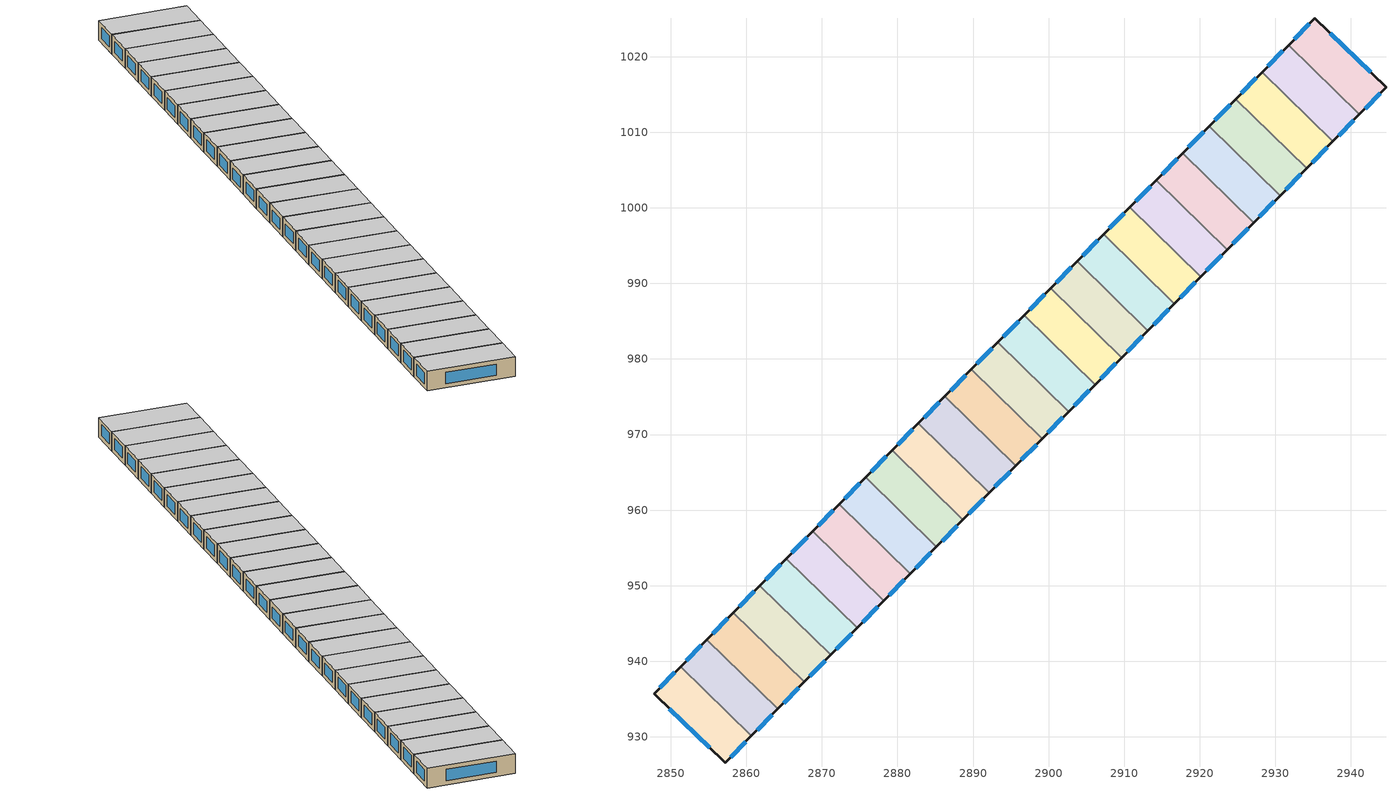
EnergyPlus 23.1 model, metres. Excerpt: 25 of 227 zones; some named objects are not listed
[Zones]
149cfdc3fe25d560_F4_dwelling_0
 floor to 149cfdc3fe25d560_F3_dwelling_0 (EU_floor_Construction): 2944.63,1015.95 2941.12,1012.36 2931.74,1021.53 2935.23,1025.08 z12
 wall outside (EU_wall_Construction): 2941.12,1012.36 2944.63,1015.95 2935.23,1025.08 2931.74,1021.53 z12:15
 wall to 149cfdc3fe25d560_F4_dwelling_1 (EU_wall_Construction): 2931.74,1021.53 2941.12,1012.36 z12:15
 window (EU_Window_Construction): 2934.48,1024.32 2932.49,1022.29 / 2942.62,1017.9 2937.24,1023.13 / 2941.87,1013.12 2943.88,1015.18 z12.64:14.36
 ceiling to 149cfdc3fe25d560_F5_dwelling_0 (EU_floor_Construction): 2941.12,1012.36 2944.63,1015.95 2935.23,1025.08 2931.74,1021.53 z15
149cfdc3fe25d560_F4_dwelling_1
 floor to 149cfdc3fe25d560_F3_dwelling_1 (EU_floor_Construction): 2941.12,1012.36 2937.62,1008.78 2928.25,1017.95 2931.74,1021.53 z12
 wall outside (EU_wall_Construction): 2931.74,1021.53 2928.25,1017.95 / 2937.62,1008.78 2941.12,1012.36 z12:15
 wall to 149cfdc3fe25d560_F4_dwelling_2 (EU_wall_Construction): 2928.25,1017.95 2937.62,1008.78 z12:15
 window (EU_Window_Construction): 2930.99,1020.76 2929,1018.71 / 2938.37,1009.54 2940.37,1011.59 z12.64:14.36
 ceiling to 149cfdc3fe25d560_F5_dwelling_1 (EU_floor_Construction): 2937.62,1008.78 2941.12,1012.36 2931.74,1021.53 2928.25,1017.95 z15
149cfdc3fe25d560_F4_dwelling_10
 floor to 149cfdc3fe25d560_F3_dwelling_10 (EU_floor_Construction): 2909.64,980.18 2906.14,976.6 2896.77,985.77 2900.26,989.35 z12
 wall outside (EU_wall_Construction): 2900.26,989.35 2896.77,985.77 / 2906.14,976.6 2909.64,980.18 z12:15
 wall to 149cfdc3fe25d560_F4_dwelling_11 (EU_wall_Construction): 2896.77,985.77 2906.14,976.6 z12:15
 wall to 149cfdc3fe25d560_F4_dwelling_9 (EU_wall_Construction): 2909.64,980.18 2900.26,989.35 z12:15
 window (EU_Window_Construction): 2899.51,988.58 2897.52,986.54 / 2906.89,977.37 2908.89,979.41 z12.64:14.36
 ceiling to 149cfdc3fe25d560_F5_dwelling_10 (EU_floor_Construction): 2906.14,976.6 2909.64,980.18 2900.26,989.35 2896.77,985.77 z15
149cfdc3fe25d560_F4_dwelling_11
 floor to 149cfdc3fe25d560_F3_dwelling_11 (EU_floor_Construction): 2906.14,976.6 2902.65,973.03 2893.27,982.2 2896.77,985.77 z12
 wall outside (EU_wall_Construction): 2896.77,985.77 2893.27,982.2 / 2902.65,973.03 2906.14,976.6 z12:15
 wall to 149cfdc3fe25d560_F4_dwelling_12 (EU_wall_Construction): 2893.27,982.2 2902.65,973.03 z12:15
 window (EU_Window_Construction): 2896.02,985.01 2894.02,982.97 / 2903.39,973.79 2905.39,975.84 z12.64:14.36
 ceiling to 149cfdc3fe25d560_F5_dwelling_11 (EU_floor_Construction): 2902.65,973.03 2906.14,976.6 2896.77,985.77 2893.27,982.2 z15
149cfdc3fe25d560_F4_dwelling_12
 floor to 149cfdc3fe25d560_F3_dwelling_12 (EU_floor_Construction): 2902.65,973.03 2899.15,969.45 2889.77,978.62 2893.27,982.2 z12
 wall outside (EU_wall_Construction): 2893.27,982.2 2889.77,978.62 / 2899.15,969.45 2902.65,973.03 z12:15
 wall to 149cfdc3fe25d560_F4_dwelling_13 (EU_wall_Construction): 2889.77,978.62 2899.15,969.45 z12:15
 window (EU_Window_Construction): 2892.52,981.43 2890.52,979.39 / 2899.9,970.22 2901.9,972.26 z12.64:14.36
 ceiling to 149cfdc3fe25d560_F5_dwelling_12 (EU_floor_Construction): 2899.15,969.45 2902.65,973.03 2893.27,982.2 2889.77,978.62 z15
149cfdc3fe25d560_F4_dwelling_13
 floor to 149cfdc3fe25d560_F3_dwelling_13 (EU_floor_Construction): 2899.15,969.45 2895.65,965.88 2886.28,975.05 2889.77,978.62 z12
 wall outside (EU_wall_Construction): 2889.77,978.62 2886.28,975.05 / 2895.65,965.88 2899.15,969.45 z12:15
 wall to 149cfdc3fe25d560_F4_dwelling_14 (EU_wall_Construction): 2886.28,975.05 2895.65,965.88 z12:15
 window (EU_Window_Construction): 2889.02,977.86 2887.02,975.82 / 2896.4,966.64 2898.4,968.69 z12.64:14.36
 ceiling to 149cfdc3fe25d560_F5_dwelling_13 (EU_floor_Construction): 2895.65,965.88 2899.15,969.45 2889.77,978.62 2886.28,975.05 z15
149cfdc3fe25d560_F4_dwelling_14
 floor to 149cfdc3fe25d560_F3_dwelling_14 (EU_floor_Construction): 2895.65,965.88 2892.15,962.3 2882.78,971.47 2886.28,975.05 z12
 wall outside (EU_wall_Construction): 2886.28,975.05 2882.78,971.47 / 2892.15,962.3 2895.65,965.88 z12:15
 wall to 149cfdc3fe25d560_F4_dwelling_15 (EU_wall_Construction): 2882.78,971.47 2892.15,962.3 z12:15
 window (EU_Window_Construction): 2885.53,974.28 2883.53,972.24 / 2892.9,963.07 2894.9,965.11 z12.64:14.36
 ceiling to 149cfdc3fe25d560_F5_dwelling_14 (EU_floor_Construction): 2892.15,962.3 2895.65,965.88 2886.28,975.05 2882.78,971.47 z15
149cfdc3fe25d560_F4_dwelling_15
 floor to 149cfdc3fe25d560_F3_dwelling_15 (EU_floor_Construction): 2892.15,962.3 2888.66,958.73 2879.28,967.9 2882.78,971.47 z12
 wall outside (EU_wall_Construction): 2882.78,971.47 2879.28,967.9 / 2888.66,958.73 2892.15,962.3 z12:15
 wall to 149cfdc3fe25d560_F4_dwelling_16 (EU_wall_Construction): 2879.28,967.9 2888.66,958.73 z12:15
 window (EU_Window_Construction): 2882.03,970.71 2880.03,968.67 / 2889.41,959.49 2891.41,961.54 z12.64:14.36
 ceiling to 149cfdc3fe25d560_F5_dwelling_15 (EU_floor_Construction): 2888.66,958.73 2892.15,962.3 2882.78,971.47 2879.28,967.9 z15
149cfdc3fe25d560_F4_dwelling_16
 floor to 149cfdc3fe25d560_F3_dwelling_16 (EU_floor_Construction): 2888.66,958.73 2885.16,955.15 2875.78,964.33 2879.28,967.9 z12
 wall outside (EU_wall_Construction): 2879.28,967.9 2875.78,964.33 / 2885.16,955.15 2888.66,958.73 z12:15
 wall to 149cfdc3fe25d560_F4_dwelling_17 (EU_wall_Construction): 2875.78,964.33 2885.16,955.15 z12:15
 window (EU_Window_Construction): 2878.53,967.14 2876.53,965.09 / 2885.91,955.92 2887.91,957.96 z12.64:14.36
 ceiling to 149cfdc3fe25d560_F5_dwelling_16 (EU_floor_Construction): 2885.16,955.15 2888.66,958.73 2879.28,967.9 2875.78,964.33 z15
149cfdc3fe25d560_F4_dwelling_17
 floor to 149cfdc3fe25d560_F3_dwelling_17 (EU_floor_Construction): 2885.16,955.15 2881.66,951.58 2872.29,960.75 2875.78,964.33 z12
 wall outside (EU_wall_Construction): 2875.78,964.33 2872.29,960.75 / 2881.66,951.58 2885.16,955.15 z12:15
 wall to 149cfdc3fe25d560_F4_dwelling_18 (EU_wall_Construction): 2872.29,960.75 2881.66,951.58 z12:15
 window (EU_Window_Construction): 2875.03,963.56 2873.04,961.52 / 2882.41,952.34 2884.41,954.39 z12.64:14.36
 ceiling to 149cfdc3fe25d560_F5_dwelling_17 (EU_floor_Construction): 2881.66,951.58 2885.16,955.15 2875.78,964.33 2872.29,960.75 z15
149cfdc3fe25d560_F4_dwelling_18
 floor to 149cfdc3fe25d560_F3_dwelling_18 (EU_floor_Construction): 2881.66,951.58 2878.17,948 2868.79,957.18 2872.29,960.75 z12
 wall outside (EU_wall_Construction): 2872.29,960.75 2868.79,957.18 / 2878.17,948 2881.66,951.58 z12:15
 wall to 149cfdc3fe25d560_F4_dwelling_19 (EU_wall_Construction): 2868.79,957.18 2878.17,948 z12:15
 window (EU_Window_Construction): 2871.54,959.99 2869.54,957.94 / 2878.92,948.77 2880.91,950.81 z12.64:14.36
 ceiling to 149cfdc3fe25d560_F5_dwelling_18 (EU_floor_Construction): 2878.17,948 2881.66,951.58 2872.29,960.75 2868.79,957.18 z15
149cfdc3fe25d560_F4_dwelling_19
 floor to 149cfdc3fe25d560_F3_dwelling_19 (EU_floor_Construction): 2878.17,948 2874.67,944.43 2865.29,953.6 2868.79,957.18 z12
 wall outside (EU_wall_Construction): 2868.79,957.18 2865.29,953.6 / 2874.67,944.43 2878.17,948 z12:15
 wall to 149cfdc3fe25d560_F4_dwelling_20 (EU_wall_Construction): 2865.29,953.6 2874.67,944.43 z12:15
 window (EU_Window_Construction): 2868.04,956.41 2866.04,954.37 / 2875.42,945.2 2877.42,947.24 z12.64:14.36
 ceiling to 149cfdc3fe25d560_F5_dwelling_19 (EU_floor_Construction): 2874.67,944.43 2878.17,948 2868.79,957.18 2865.29,953.6 z15
149cfdc3fe25d560_F4_dwelling_2
 floor to 149cfdc3fe25d560_F3_dwelling_2 (EU_floor_Construction): 2937.62,1008.78 2934.12,1005.2 2924.75,1014.38 2928.25,1017.95 z12
 wall outside (EU_wall_Construction): 2928.25,1017.95 2924.75,1014.38 / 2934.12,1005.2 2937.62,1008.78 z12:15
 wall to 149cfdc3fe25d560_F4_dwelling_3 (EU_wall_Construction): 2924.75,1014.38 2934.12,1005.2 z12:15
 window (EU_Window_Construction): 2927.5,1017.18 2925.5,1015.14 / 2934.87,1005.97 2936.87,1008.01 z12.64:14.36
 ceiling to 149cfdc3fe25d560_F5_dwelling_2 (EU_floor_Construction): 2934.12,1005.2 2937.62,1008.78 2928.25,1017.95 2924.75,1014.38 z15
149cfdc3fe25d560_F4_dwelling_20
 floor to 149cfdc3fe25d560_F3_dwelling_20 (EU_floor_Construction): 2874.67,944.43 2871.17,940.86 2861.8,950.03 2865.29,953.6 z12
 wall outside (EU_wall_Construction): 2865.29,953.6 2861.8,950.03 / 2871.17,940.86 2874.67,944.43 z12:15
 wall to 149cfdc3fe25d560_F4_dwelling_21 (EU_wall_Construction): 2861.8,950.03 2871.17,940.86 z12:15
 window (EU_Window_Construction): 2864.54,952.84 2862.55,950.8 / 2871.92,941.62 2873.92,943.67 z12.64:14.36
 ceiling to 149cfdc3fe25d560_F5_dwelling_20 (EU_floor_Construction): 2871.17,940.86 2874.67,944.43 2865.29,953.6 2861.8,950.03 z15
149cfdc3fe25d560_F4_dwelling_21
 floor to 149cfdc3fe25d560_F3_dwelling_21 (EU_floor_Construction): 2871.17,940.86 2867.68,937.28 2858.3,946.46 2861.8,950.03 z12
 wall outside (EU_wall_Construction): 2861.8,950.03 2858.3,946.46 / 2867.68,937.28 2871.17,940.86 z12:15
 wall to 149cfdc3fe25d560_F4_dwelling_22 (EU_wall_Construction): 2858.3,946.46 2867.68,937.28 z12:15
 window (EU_Window_Construction): 2861.05,949.26 2859.05,947.22 / 2868.43,938.05 2870.43,940.09 z12.64:14.36
 ceiling to 149cfdc3fe25d560_F5_dwelling_21 (EU_floor_Construction): 2867.68,937.28 2871.17,940.86 2861.8,950.03 2858.3,946.46 z15
149cfdc3fe25d560_F4_dwelling_22
 floor to 149cfdc3fe25d560_F3_dwelling_22 (EU_floor_Construction): 2867.68,937.28 2864.18,933.71 2854.8,942.88 2858.3,946.46 z12
 wall outside (EU_wall_Construction): 2858.3,946.46 2854.8,942.88 / 2864.18,933.71 2867.68,937.28 z12:15
 wall to 149cfdc3fe25d560_F4_dwelling_23 (EU_wall_Construction): 2854.8,942.88 2864.18,933.71 z12:15
 window (EU_Window_Construction): 2857.55,945.69 2855.55,943.65 / 2864.93,934.47 2866.93,936.52 z12.64:14.36
 ceiling to 149cfdc3fe25d560_F5_dwelling_22 (EU_floor_Construction): 2864.18,933.71 2867.68,937.28 2858.3,946.46 2854.8,942.88 z15
149cfdc3fe25d560_F4_dwelling_23
 floor to 149cfdc3fe25d560_F3_dwelling_23 (EU_floor_Construction): 2864.18,933.71 2860.68,930.13 2851.31,939.31 2854.8,942.88 z12
 wall outside (EU_wall_Construction): 2854.8,942.88 2851.31,939.31 / 2860.68,930.13 2864.18,933.71 z12:15
 wall to 149cfdc3fe25d560_F4_dwelling_24 (EU_wall_Construction): 2851.31,939.31 2860.68,930.13 z12:15
 window (EU_Window_Construction): 2854.05,942.12 2852.06,940.07 / 2861.43,930.9 2863.43,932.94 z12.64:14.36
 ceiling to 149cfdc3fe25d560_F5_dwelling_23 (EU_floor_Construction): 2860.68,930.13 2864.18,933.71 2854.8,942.88 2851.31,939.31 z15
149cfdc3fe25d560_F4_dwelling_24
 floor to 149cfdc3fe25d560_F3_dwelling_24 (EU_floor_Construction): 2860.68,930.13 2857.21,926.58 2847.79,935.72 2851.31,939.31 z12
 wall outside (EU_wall_Construction): 2851.31,939.31 2847.79,935.72 2857.21,926.58 2860.68,930.13 z12:15
 window (EU_Window_Construction): 2849.81,933.76 2855.19,928.54 / 2850.55,938.54 2848.54,936.49 / 2857.95,927.34 2859.94,929.37 z12.64:14.36
 ceiling to 149cfdc3fe25d560_F5_dwelling_24 (EU_floor_Construction): 2857.21,926.58 2860.68,930.13 2851.31,939.31 2847.79,935.72 z15
149cfdc3fe25d560_F4_dwelling_3
 floor to 149cfdc3fe25d560_F3_dwelling_3 (EU_floor_Construction): 2934.12,1005.2 2930.62,1001.63 2921.25,1010.8 2924.75,1014.38 z12
 wall outside (EU_wall_Construction): 2924.75,1014.38 2921.25,1010.8 / 2930.62,1001.63 2934.12,1005.2 z12:15
 wall to 149cfdc3fe25d560_F4_dwelling_4 (EU_wall_Construction): 2921.25,1010.8 2930.62,1001.63 z12:15
 window (EU_Window_Construction): 2924,1013.61 2922,1011.56 / 2931.37,1002.39 2933.37,1004.44 z12.64:14.36
 ceiling to 149cfdc3fe25d560_F5_dwelling_3 (EU_floor_Construction): 2930.62,1001.63 2934.12,1005.2 2924.75,1014.38 2921.25,1010.8 z15
149cfdc3fe25d560_F4_dwelling_4
 floor to 149cfdc3fe25d560_F3_dwelling_4 (EU_floor_Construction): 2930.62,1001.63 2927.13,998.05 2917.75,1007.22 2921.25,1010.8 z12
 wall outside (EU_wall_Construction): 2921.25,1010.8 2917.75,1007.22 / 2927.13,998.05 2930.62,1001.63 z12:15
 wall to 149cfdc3fe25d560_F4_dwelling_5 (EU_wall_Construction): 2917.75,1007.22 2927.13,998.05 z12:15
 window (EU_Window_Construction): 2920.5,1010.03 2918.5,1007.99 / 2927.88,998.82 2929.88,1000.86 z12.64:14.36
 ceiling to 149cfdc3fe25d560_F5_dwelling_4 (EU_floor_Construction): 2927.13,998.05 2930.62,1001.63 2921.25,1010.8 2917.75,1007.22 z15
149cfdc3fe25d560_F4_dwelling_5
 floor to 149cfdc3fe25d560_F3_dwelling_5 (EU_floor_Construction): 2927.13,998.05 2923.63,994.48 2914.26,1003.65 2917.75,1007.22 z12
 wall outside (EU_wall_Construction): 2917.75,1007.22 2914.26,1003.65 / 2923.63,994.48 2927.13,998.05 z12:15
 wall to 149cfdc3fe25d560_F4_dwelling_6 (EU_wall_Construction): 2914.26,1003.65 2923.63,994.48 z12:15
 window (EU_Window_Construction): 2917,1006.46 2915,1004.41 / 2924.38,995.24 2926.38,997.29 z12.64:14.36
 ceiling to 149cfdc3fe25d560_F5_dwelling_5 (EU_floor_Construction): 2923.63,994.48 2927.13,998.05 2917.75,1007.22 2914.26,1003.65 z15
149cfdc3fe25d560_F4_dwelling_6
 floor to 149cfdc3fe25d560_F3_dwelling_6 (EU_floor_Construction): 2923.63,994.48 2920.13,990.9 2910.76,1000.07 2914.26,1003.65 z12
 wall outside (EU_wall_Construction): 2914.26,1003.65 2910.76,1000.07 / 2920.13,990.9 2923.63,994.48 z12:15
 wall to 149cfdc3fe25d560_F4_dwelling_7 (EU_wall_Construction): 2910.76,1000.07 2920.13,990.9 z12:15
 window (EU_Window_Construction): 2913.51,1002.88 2911.51,1000.84 / 2920.88,991.67 2922.88,993.71 z12.64:14.36
 ceiling to 149cfdc3fe25d560_F5_dwelling_6 (EU_floor_Construction): 2920.13,990.9 2923.63,994.48 2914.26,1003.65 2910.76,1000.07 z15
149cfdc3fe25d560_F4_dwelling_7
 floor to 149cfdc3fe25d560_F3_dwelling_7 (EU_floor_Construction): 2920.13,990.9 2916.64,987.33 2907.26,996.5 2910.76,1000.07 z12
 wall outside (EU_wall_Construction): 2910.76,1000.07 2907.26,996.5 / 2916.64,987.33 2920.13,990.9 z12:15
 wall to 149cfdc3fe25d560_F4_dwelling_8 (EU_wall_Construction): 2907.26,996.5 2916.64,987.33 z12:15
 window (EU_Window_Construction): 2910.01,999.31 2908.01,997.26 / 2917.38,988.09 2919.38,990.14 z12.64:14.36
 ceiling to 149cfdc3fe25d560_F5_dwelling_7 (EU_floor_Construction): 2916.64,987.33 2920.13,990.9 2910.76,1000.07 2907.26,996.5 z15
149cfdc3fe25d560_F4_dwelling_8
 floor to 149cfdc3fe25d560_F3_dwelling_8 (EU_floor_Construction): 2916.64,987.33 2913.14,983.75 2903.76,992.92 2907.26,996.5 z12
 wall outside (EU_wall_Construction): 2907.26,996.5 2903.76,992.92 / 2913.14,983.75 2916.64,987.33 z12:15
 wall to 149cfdc3fe25d560_F4_dwelling_9 (EU_wall_Construction): 2903.76,992.92 2913.14,983.75 z12:15
 window (EU_Window_Construction): 2906.51,995.73 2904.51,993.69 / 2913.89,984.52 2915.89,986.56 z12.64:14.36
 ceiling to 149cfdc3fe25d560_F5_dwelling_8 (EU_floor_Construction): 2913.14,983.75 2916.64,987.33 2907.26,996.5 2903.76,992.92 z15
149cfdc3fe25d560_F4_dwelling_9
 floor to 149cfdc3fe25d560_F3_dwelling_9 (EU_floor_Construction): 2913.14,983.75 2909.64,980.18 2900.26,989.35 2903.76,992.92 z12
 wall outside (EU_wall_Construction): 2903.76,992.92 2900.26,989.35 / 2909.64,980.18 2913.14,983.75 z12:15
 window (EU_Window_Construction): 2903.01,992.16 2901.01,990.11 / 2910.39,980.94 2912.39,982.99 z12.64:14.36
 ceiling to 149cfdc3fe25d560_F5_dwelling_9 (EU_floor_Construction): 2909.64,980.18 2913.14,983.75 2903.76,992.92 2900.26,989.35 z15
[Building]
EU S2 Campaign: North Axis=0; Terrain=City; Solar Distribution=FullExterior
[Site:Location]
Yerevan-Zvartnots.Intl.AP: Latitude=40.15; Longitude=44.383; Time Zone=4; Elevation=854
[SizingPeriod:WeatherFileDays]
AnnualSizingPeriod: Begin Month=1; Begin Day of Month=1; End Month=12; End Day of Month=31; Day of Week for Start Day=Monday; Use Weather File Daylight Saving Period=No; Use Weather File Rain and Snow Indicators=No
[MATERIAL]
EU_InternalMass_Material: Roughness=MediumRough; Thickness=0.1; Conductivity=1; Density=1800; Specific Heat=900; Thermal Absorptance=0.9; Solar Absorptance=0.7; Visible Absorptance=0.7
[MATERIAL:NOMASS] Roughness=MediumRough; Thermal Absorptance=0.9; Solar Absorptance=0.7; Visible Absorptance=0.7
Name | Thermal Resistance
EU_wall_NoMass | 1.05043
EU_floor_NoMass | 0.478065
[WINDOWMATERIAL:SIMPLEGLAZINGSYSTEM]
EU_Window_SimpleGlazing: UFactor=2.5566; Solar Heat Gain Coefficient=0.75; Visible Transmittance=0.75
[CONSTRUCTION]
EU_wall_Construction: EU_wall_NoMass
EU_floor_Construction: EU_floor_NoMass
EU_Window_Construction: EU_Window_SimpleGlazing
EU_InternalMass_Construction: EU_InternalMass_Material
[ZONE] Type=1; Multiplier=1; Ceiling Height=autocalculate; Floor Area=autocalculate; Part of Total Floor Area=Yes
Name | Volume
149cfdc3fe25d560_F4_dwelling_0 | 196.779
149cfdc3fe25d560_F4_dwelling_1 | 196.794
149cfdc3fe25d560_F4_dwelling_10; 149cfdc3fe25d560_F4_dwelling_7; 149cfdc3fe25d560_F4_dwelling_8; 149cfdc3fe25d560_F4_dwelling_9 | 196.789
149cfdc3fe25d560_F4_dwelling_11 | 196.734
149cfdc3fe25d560_F4_dwelling_12; 149cfdc3fe25d560_F4_dwelling_13; 149cfdc3fe25d560_F4_dwelling_24 | 196.8
149cfdc3fe25d560_F4_dwelling_14 | 196.781
149cfdc3fe25d560_F4_dwelling_15 | 196.745
149cfdc3fe25d560_F4_dwelling_16 | 196.791
149cfdc3fe25d560_F4_dwelling_17 | 196.774
149cfdc3fe25d560_F4_dwelling_18; 149cfdc3fe25d560_F4_dwelling_19; 149cfdc3fe25d560_F4_dwelling_21 | 196.785
149cfdc3fe25d560_F4_dwelling_2 | 196.749
149cfdc3fe25d560_F4_dwelling_20 | 196.766
149cfdc3fe25d560_F4_dwelling_22 | 196.796
149cfdc3fe25d560_F4_dwelling_23 | 196.74
149cfdc3fe25d560_F4_dwelling_3 | 196.815
149cfdc3fe25d560_F4_dwelling_4 | 196.787
149cfdc3fe25d560_F4_dwelling_5 | 196.759
149cfdc3fe25d560_F4_dwelling_6 | 196.807
[INTERNALMASS] Construction=EU_InternalMass_Construction
Name | Zone or ZoneList | Surface Area
149cfdc3fe25d560_F4_dwelling_0_EU_InternalMass | 149cfdc3fe25d560_F4_dwelling_0 | 65.5929
149cfdc3fe25d560_F4_dwelling_1_EU_InternalMass | 149cfdc3fe25d560_F4_dwelling_1 | 65.5981
149cfdc3fe25d560_F4_dwelling_2_EU_InternalMass | 149cfdc3fe25d560_F4_dwelling_2 | 65.583
149cfdc3fe25d560_F4_dwelling_3_EU_InternalMass | 149cfdc3fe25d560_F4_dwelling_3 | 65.6052
149cfdc3fe25d560_F4_dwelling_4_EU_InternalMass | 149cfdc3fe25d560_F4_dwelling_4 | 65.5958
149cfdc3fe25d560_F4_dwelling_5_EU_InternalMass | 149cfdc3fe25d560_F4_dwelling_5 | 65.5866
149cfdc3fe25d560_F4_dwelling_6_EU_InternalMass | 149cfdc3fe25d560_F4_dwelling_6 | 65.6022
149cfdc3fe25d560_F4_dwelling_7_EU_InternalMass | 149cfdc3fe25d560_F4_dwelling_7 | 65.5965
149cfdc3fe25d560_F4_dwelling_8_EU_InternalMass | 149cfdc3fe25d560_F4_dwelling_8 | 65.5965
149cfdc3fe25d560_F4_dwelling_9_EU_InternalMass | 149cfdc3fe25d560_F4_dwelling_9 | 65.5965
149cfdc3fe25d560_F4_dwelling_10_EU_InternalMass | 149cfdc3fe25d560_F4_dwelling_10 | 65.5965
149cfdc3fe25d560_F4_dwelling_11_EU_InternalMass | 149cfdc3fe25d560_F4_dwelling_11 | 65.5779
149cfdc3fe25d560_F4_dwelling_12_EU_InternalMass | 149cfdc3fe25d560_F4_dwelling_12 | 65.6001
149cfdc3fe25d560_F4_dwelling_13_EU_InternalMass | 149cfdc3fe25d560_F4_dwelling_13 | 65.6001
149cfdc3fe25d560_F4_dwelling_14_EU_InternalMass | 149cfdc3fe25d560_F4_dwelling_14 | 65.5937
149cfdc3fe25d560_F4_dwelling_15_EU_InternalMass | 149cfdc3fe25d560_F4_dwelling_15 | 65.5815
149cfdc3fe25d560_F4_dwelling_16_EU_InternalMass | 149cfdc3fe25d560_F4_dwelling_16 | 65.5971
149cfdc3fe25d560_F4_dwelling_17_EU_InternalMass | 149cfdc3fe25d560_F4_dwelling_17 | 65.5914
149cfdc3fe25d560_F4_dwelling_18_EU_InternalMass | 149cfdc3fe25d560_F4_dwelling_18 | 65.5949
149cfdc3fe25d560_F4_dwelling_19_EU_InternalMass | 149cfdc3fe25d560_F4_dwelling_19 | 65.595
149cfdc3fe25d560_F4_dwelling_20_EU_InternalMass | 149cfdc3fe25d560_F4_dwelling_20 | 65.5886
149cfdc3fe25d560_F4_dwelling_21_EU_InternalMass | 149cfdc3fe25d560_F4_dwelling_21 | 65.595
149cfdc3fe25d560_F4_dwelling_22_EU_InternalMass | 149cfdc3fe25d560_F4_dwelling_22 | 65.5984
149cfdc3fe25d560_F4_dwelling_23_EU_InternalMass | 149cfdc3fe25d560_F4_dwelling_23 | 65.5799
149cfdc3fe25d560_F4_dwelling_24_EU_InternalMass | 149cfdc3fe25d560_F4_dwelling_24 | 65.6
[OTHEREQUIPMENT] Fuel Type=Electricity; Design Level Calculation Method=Watts/Area; Power per Zone Floor Area=1; Fraction Latent=0; Fraction Radiant=0; Fraction Lost=0; Carbon Dioxide Generation Rate=0; EndUse Subcategory=EU_Step8_InternalGains
Name | Zone or ZoneList or Space or SpaceList | Schedule
EU_Step8_InternalGain_149cfdc3fe25d560_F4_dwelling_0_f000 | 149cfdc3fe25d560_F4_dwelling_0 | EU_Step8_GainSchedule_149cfdc3fe25d560_F4_dwelling_0_f000
EU_Step8_InternalGain_149cfdc3fe25d560_F4_dwelling_1_f000 | 149cfdc3fe25d560_F4_dwelling_1 | EU_Step8_GainSchedule_149cfdc3fe25d560_F4_dwelling_1_f000
EU_Step8_InternalGain_149cfdc3fe25d560_F4_dwelling_2_f000 | 149cfdc3fe25d560_F4_dwelling_2 | EU_Step8_GainSchedule_149cfdc3fe25d560_F4_dwelling_2_f000
EU_Step8_InternalGain_149cfdc3fe25d560_F4_dwelling_3_f000 | 149cfdc3fe25d560_F4_dwelling_3 | EU_Step8_GainSchedule_149cfdc3fe25d560_F4_dwelling_3_f000
EU_Step8_InternalGain_149cfdc3fe25d560_F4_dwelling_4_f000 | 149cfdc3fe25d560_F4_dwelling_4 | EU_Step8_GainSchedule_149cfdc3fe25d560_F4_dwelling_4_f000
EU_Step8_InternalGain_149cfdc3fe25d560_F4_dwelling_5_f000 | 149cfdc3fe25d560_F4_dwelling_5 | EU_Step8_GainSchedule_149cfdc3fe25d560_F4_dwelling_5_f000
EU_Step8_InternalGain_149cfdc3fe25d560_F4_dwelling_6_f000 | 149cfdc3fe25d560_F4_dwelling_6 | EU_Step8_GainSchedule_149cfdc3fe25d560_F4_dwelling_6_f000
EU_Step8_InternalGain_149cfdc3fe25d560_F4_dwelling_7_f000 | 149cfdc3fe25d560_F4_dwelling_7 | EU_Step8_GainSchedule_149cfdc3fe25d560_F4_dwelling_7_f000
EU_Step8_InternalGain_149cfdc3fe25d560_F4_dwelling_8_f000 | 149cfdc3fe25d560_F4_dwelling_8 | EU_Step8_GainSchedule_149cfdc3fe25d560_F4_dwelling_8_f000
EU_Step8_InternalGain_149cfdc3fe25d560_F4_dwelling_9_f000 | 149cfdc3fe25d560_F4_dwelling_9 | EU_Step8_GainSchedule_149cfdc3fe25d560_F4_dwelling_9_f000
EU_Step8_InternalGain_149cfdc3fe25d560_F4_dwelling_10_f000 | 149cfdc3fe25d560_F4_dwelling_10 | EU_Step8_GainSchedule_149cfdc3fe25d560_F4_dwelling_10_f000
EU_Step8_InternalGain_149cfdc3fe25d560_F4_dwelling_11_f000 | 149cfdc3fe25d560_F4_dwelling_11 | EU_Step8_GainSchedule_149cfdc3fe25d560_F4_dwelling_11_f000
EU_Step8_InternalGain_149cfdc3fe25d560_F4_dwelling_12_f000 | 149cfdc3fe25d560_F4_dwelling_12 | EU_Step8_GainSchedule_149cfdc3fe25d560_F4_dwelling_12_f000
EU_Step8_InternalGain_149cfdc3fe25d560_F4_dwelling_13_f000 | 149cfdc3fe25d560_F4_dwelling_13 | EU_Step8_GainSchedule_149cfdc3fe25d560_F4_dwelling_13_f000
EU_Step8_InternalGain_149cfdc3fe25d560_F4_dwelling_14_f000 | 149cfdc3fe25d560_F4_dwelling_14 | EU_Step8_GainSchedule_149cfdc3fe25d560_F4_dwelling_14_f000
EU_Step8_InternalGain_149cfdc3fe25d560_F4_dwelling_15_f000 | 149cfdc3fe25d560_F4_dwelling_15 | EU_Step8_GainSchedule_149cfdc3fe25d560_F4_dwelling_15_f000
EU_Step8_InternalGain_149cfdc3fe25d560_F4_dwelling_16_f000 | 149cfdc3fe25d560_F4_dwelling_16 | EU_Step8_GainSchedule_149cfdc3fe25d560_F4_dwelling_16_f000
EU_Step8_InternalGain_149cfdc3fe25d560_F4_dwelling_17_f000 | 149cfdc3fe25d560_F4_dwelling_17 | EU_Step8_GainSchedule_149cfdc3fe25d560_F4_dwelling_17_f000
EU_Step8_InternalGain_149cfdc3fe25d560_F4_dwelling_18_f000 | 149cfdc3fe25d560_F4_dwelling_18 | EU_Step8_GainSchedule_149cfdc3fe25d560_F4_dwelling_18_f000
EU_Step8_InternalGain_149cfdc3fe25d560_F4_dwelling_19_f000 | 149cfdc3fe25d560_F4_dwelling_19 | EU_Step8_GainSchedule_149cfdc3fe25d560_F4_dwelling_19_f000
EU_Step8_InternalGain_149cfdc3fe25d560_F4_dwelling_20_f000 | 149cfdc3fe25d560_F4_dwelling_20 | EU_Step8_GainSchedule_149cfdc3fe25d560_F4_dwelling_20_f000
EU_Step8_InternalGain_149cfdc3fe25d560_F4_dwelling_21_f000 | 149cfdc3fe25d560_F4_dwelling_21 | EU_Step8_GainSchedule_149cfdc3fe25d560_F4_dwelling_21_f000
EU_Step8_InternalGain_149cfdc3fe25d560_F4_dwelling_22_f000 | 149cfdc3fe25d560_F4_dwelling_22 | EU_Step8_GainSchedule_149cfdc3fe25d560_F4_dwelling_22_f000
EU_Step8_InternalGain_149cfdc3fe25d560_F4_dwelling_23_f000 | 149cfdc3fe25d560_F4_dwelling_23 | EU_Step8_GainSchedule_149cfdc3fe25d560_F4_dwelling_23_f000
EU_Step8_InternalGain_149cfdc3fe25d560_F4_dwelling_24_f000 | 149cfdc3fe25d560_F4_dwelling_24 | EU_Step8_GainSchedule_149cfdc3fe25d560_F4_dwelling_24_f000
[ZONEVENTILATION:DESIGNFLOWRATE] Schedule=EU_AlwaysOn; Design Flow Rate Calculation Method=AirChanges/Hour; Air Changes per Hour=0.557805; Ventilation Type=Natural; Fan Pressure Rise=0; Fan Total Efficiency=1; Constant Term Coefficient=1; Temperature Term Coefficient=0; Velocity Term Coefficient=0; Velocity Squared Term Coefficient=0; Minimum Indoor Temperature=-100; Maximum Indoor Temperature=100; Delta Temperature=-100; Minimum Outdoor Temperature=-100; Maximum Outdoor Temperature=100; Maximum Wind Speed=40
Name | Zone or ZoneList or Space or SpaceList
EU_ConstantAir_149cfdc3fe25d560_F4_dwelling_0 | 149cfdc3fe25d560_F4_dwelling_0
EU_ConstantAir_149cfdc3fe25d560_F4_dwelling_1 | 149cfdc3fe25d560_F4_dwelling_1
EU_ConstantAir_149cfdc3fe25d560_F4_dwelling_2 | 149cfdc3fe25d560_F4_dwelling_2
EU_ConstantAir_149cfdc3fe25d560_F4_dwelling_3 | 149cfdc3fe25d560_F4_dwelling_3
EU_ConstantAir_149cfdc3fe25d560_F4_dwelling_4 | 149cfdc3fe25d560_F4_dwelling_4
EU_ConstantAir_149cfdc3fe25d560_F4_dwelling_5 | 149cfdc3fe25d560_F4_dwelling_5
EU_ConstantAir_149cfdc3fe25d560_F4_dwelling_6 | 149cfdc3fe25d560_F4_dwelling_6
EU_ConstantAir_149cfdc3fe25d560_F4_dwelling_7 | 149cfdc3fe25d560_F4_dwelling_7
EU_ConstantAir_149cfdc3fe25d560_F4_dwelling_8 | 149cfdc3fe25d560_F4_dwelling_8
EU_ConstantAir_149cfdc3fe25d560_F4_dwelling_9 | 149cfdc3fe25d560_F4_dwelling_9
EU_ConstantAir_149cfdc3fe25d560_F4_dwelling_10 | 149cfdc3fe25d560_F4_dwelling_10
EU_ConstantAir_149cfdc3fe25d560_F4_dwelling_11 | 149cfdc3fe25d560_F4_dwelling_11
EU_ConstantAir_149cfdc3fe25d560_F4_dwelling_12 | 149cfdc3fe25d560_F4_dwelling_12
EU_ConstantAir_149cfdc3fe25d560_F4_dwelling_13 | 149cfdc3fe25d560_F4_dwelling_13
EU_ConstantAir_149cfdc3fe25d560_F4_dwelling_14 | 149cfdc3fe25d560_F4_dwelling_14
EU_ConstantAir_149cfdc3fe25d560_F4_dwelling_15 | 149cfdc3fe25d560_F4_dwelling_15
EU_ConstantAir_149cfdc3fe25d560_F4_dwelling_16 | 149cfdc3fe25d560_F4_dwelling_16
EU_ConstantAir_149cfdc3fe25d560_F4_dwelling_17 | 149cfdc3fe25d560_F4_dwelling_17
EU_ConstantAir_149cfdc3fe25d560_F4_dwelling_18 | 149cfdc3fe25d560_F4_dwelling_18
EU_ConstantAir_149cfdc3fe25d560_F4_dwelling_19 | 149cfdc3fe25d560_F4_dwelling_19
EU_ConstantAir_149cfdc3fe25d560_F4_dwelling_20 | 149cfdc3fe25d560_F4_dwelling_20
EU_ConstantAir_149cfdc3fe25d560_F4_dwelling_21 | 149cfdc3fe25d560_F4_dwelling_21
EU_ConstantAir_149cfdc3fe25d560_F4_dwelling_22 | 149cfdc3fe25d560_F4_dwelling_22
EU_ConstantAir_149cfdc3fe25d560_F4_dwelling_23 | 149cfdc3fe25d560_F4_dwelling_23
EU_ConstantAir_149cfdc3fe25d560_F4_dwelling_24 | 149cfdc3fe25d560_F4_dwelling_24
[HVACTEMPLATE:ZONE:IDEALLOADSAIRSYSTEM] System Availability Schedule=EU_AlwaysOn; Maximum Heating Supply Air Temperature=50; Minimum Cooling Supply Air Temperature=13; Maximum Heating Supply Air Humidity Ratio=0.0156; Minimum Cooling Supply Air Humidity Ratio=0.0077; Heating Limit=NoLimit; Cooling Limit=NoLimit; Heating Availability Schedule=EU_AlwaysOn; Cooling Availability Schedule=EU_CoolingOff; Dehumidification Control Type=ConstantSensibleHeatRatio; Cooling Sensible Heat Ratio=0.7; Dehumidification Setpoint=60; Humidification Control Type=None; Humidification Setpoint=30; Outdoor Air Method=None; Outdoor Air Flow Rate per Person=0.00944; Outdoor Air Flow Rate per Zone Floor Area=0; Outdoor Air Flow Rate per Zone=0; Demand Controlled Ventilation Type=None; Outdoor Air Economizer Type=NoEconomizer; Heat Recovery Type=None; Sensible Heat Recovery Effectiveness=0.7; Latent Heat Recovery Effectiveness=0.65
Name | Template Thermostat
149cfdc3fe25d560_F4_dwelling_0 | EU_HeatOnly_149cfdc3fe25d560_F4_dwelling_0
149cfdc3fe25d560_F4_dwelling_1 | EU_HeatOnly_149cfdc3fe25d560_F4_dwelling_1
149cfdc3fe25d560_F4_dwelling_2 | EU_HeatOnly_149cfdc3fe25d560_F4_dwelling_2
149cfdc3fe25d560_F4_dwelling_3 | EU_HeatOnly_149cfdc3fe25d560_F4_dwelling_3
149cfdc3fe25d560_F4_dwelling_4 | EU_HeatOnly_149cfdc3fe25d560_F4_dwelling_4
149cfdc3fe25d560_F4_dwelling_5 | EU_HeatOnly_149cfdc3fe25d560_F4_dwelling_5
149cfdc3fe25d560_F4_dwelling_6 | EU_HeatOnly_149cfdc3fe25d560_F4_dwelling_6
149cfdc3fe25d560_F4_dwelling_7 | EU_HeatOnly_149cfdc3fe25d560_F4_dwelling_7
149cfdc3fe25d560_F4_dwelling_8 | EU_HeatOnly_149cfdc3fe25d560_F4_dwelling_8
149cfdc3fe25d560_F4_dwelling_9 | EU_HeatOnly_149cfdc3fe25d560_F4_dwelling_9
149cfdc3fe25d560_F4_dwelling_10 | EU_HeatOnly_149cfdc3fe25d560_F4_dwelling_10
149cfdc3fe25d560_F4_dwelling_11 | EU_HeatOnly_149cfdc3fe25d560_F4_dwelling_11
149cfdc3fe25d560_F4_dwelling_12 | EU_HeatOnly_149cfdc3fe25d560_F4_dwelling_12
149cfdc3fe25d560_F4_dwelling_13 | EU_HeatOnly_149cfdc3fe25d560_F4_dwelling_13
149cfdc3fe25d560_F4_dwelling_14 | EU_HeatOnly_149cfdc3fe25d560_F4_dwelling_14
149cfdc3fe25d560_F4_dwelling_15 | EU_HeatOnly_149cfdc3fe25d560_F4_dwelling_15
149cfdc3fe25d560_F4_dwelling_16 | EU_HeatOnly_149cfdc3fe25d560_F4_dwelling_16
149cfdc3fe25d560_F4_dwelling_17 | EU_HeatOnly_149cfdc3fe25d560_F4_dwelling_17
149cfdc3fe25d560_F4_dwelling_18 | EU_HeatOnly_149cfdc3fe25d560_F4_dwelling_18
149cfdc3fe25d560_F4_dwelling_19 | EU_HeatOnly_149cfdc3fe25d560_F4_dwelling_19
149cfdc3fe25d560_F4_dwelling_20 | EU_HeatOnly_149cfdc3fe25d560_F4_dwelling_20
149cfdc3fe25d560_F4_dwelling_21 | EU_HeatOnly_149cfdc3fe25d560_F4_dwelling_21
149cfdc3fe25d560_F4_dwelling_22 | EU_HeatOnly_149cfdc3fe25d560_F4_dwelling_22
149cfdc3fe25d560_F4_dwelling_23 | EU_HeatOnly_149cfdc3fe25d560_F4_dwelling_23
149cfdc3fe25d560_F4_dwelling_24 | EU_HeatOnly_149cfdc3fe25d560_F4_dwelling_24
[SIZING:ZONE] Zone Cooling Design Supply Air Temperature Input Method=SupplyAirTemperature; Zone Cooling Design Supply Air Temperature=13; Zone Heating Design Supply Air Temperature Input Method=SupplyAirTemperature; Zone Heating Design Supply Air Temperature=50; Zone Cooling Design Supply Air Humidity Ratio=0.008; Zone Heating Design Supply Air Humidity Ratio=0.008; Cooling Design Air Flow Method=DesignDay; Cooling Design Air Flow Rate=0; Cooling Minimum Air Flow per Zone Floor Area=0.000762; Cooling Minimum Air Flow=0; Cooling Minimum Air Flow Fraction=0.2; Heating Design Air Flow Method=DesignDay; Heating Design Air Flow Rate=0; Heating Maximum Air Flow per Zone Floor Area=0.002032; Heating Maximum Air Flow=0.141576; Heating Maximum Air Flow Fraction=0.3; Account for Dedicated Outdoor Air System=No; Dedicated Outdoor Air System Control Strategy=NeutralSupplyAir; Dedicated Outdoor Air Low Setpoint Temperature for Design=autosize; Dedicated Outdoor Air High Setpoint Temperature for Design=autosize; Zone Load Sizing Method=Sensible Load Only No Latent Load; Zone Latent Cooling Design Supply Air Humidity Ratio Input Method=HumidityRatioDifference; Zone Cooling Design Supply Air Humidity Ratio Difference=0.005; Zone Latent Heating Design Supply Air Humidity Ratio Input Method=HumidityRatioDifference; Zone Humidification Design Supply Air Humidity Ratio Difference=0.005
149cfdc3fe25d560_F4_dwelling_0; 149cfdc3fe25d560_F4_dwelling_1; 149cfdc3fe25d560_F4_dwelling_2; 149cfdc3fe25d560_F4_dwelling_3; 149cfdc3fe25d560_F4_dwelling_4; 149cfdc3fe25d560_F4_dwelling_5; 149cfdc3fe25d560_F4_dwelling_6; 149cfdc3fe25d560_F4_dwelling_7; 149cfdc3fe25d560_F4_dwelling_8; 149cfdc3fe25d560_F4_dwelling_9; 149cfdc3fe25d560_F4_dwelling_10; 149cfdc3fe25d560_F4_dwelling_11; 149cfdc3fe25d560_F4_dwelling_12; 149cfdc3fe25d560_F4_dwelling_13; 149cfdc3fe25d560_F4_dwelling_14; 149cfdc3fe25d560_F4_dwelling_15; 149cfdc3fe25d560_F4_dwelling_16; 149cfdc3fe25d560_F4_dwelling_17; 149cfdc3fe25d560_F4_dwelling_18; 149cfdc3fe25d560_F4_dwelling_19; 149cfdc3fe25d560_F4_dwelling_20; 149cfdc3fe25d560_F4_dwelling_21; 149cfdc3fe25d560_F4_dwelling_22; 149cfdc3fe25d560_F4_dwelling_23; 149cfdc3fe25d560_F4_dwelling_24
[SCHEDULE:CONSTANT]
Name | Hourly Value
EU_AlwaysOn | 1
EU_CoolingOff | 0
[SCHEDULE:FILE] Column Number=1; Rows to Skip at Top=0; Number of Hours of Data=8760; Column Separator=Comma; Interpolate to Timestep=No; Minutes per Item=60; Adjust Schedule for Daylight Savings=Yes
Name | File
EU_Step8_GainSchedule_149cfdc3fe25d560_F4_dwelling_0_f000 | ../../schedules/149cfdc3fe25d560/149cfdc3fe25d560_F4_dwelling_0_f000_gain.csv
EU_Step8_GainSchedule_149cfdc3fe25d560_F4_dwelling_1_f000 | ../../schedules/149cfdc3fe25d560/149cfdc3fe25d560_F4_dwelling_1_f000_gain.csv
EU_Step8_GainSchedule_149cfdc3fe25d560_F4_dwelling_2_f000 | ../../schedules/149cfdc3fe25d560/149cfdc3fe25d560_F4_dwelling_2_f000_gain.csv
EU_Step8_GainSchedule_149cfdc3fe25d560_F4_dwelling_3_f000 | ../../schedules/149cfdc3fe25d560/149cfdc3fe25d560_F4_dwelling_3_f000_gain.csv
EU_Step8_GainSchedule_149cfdc3fe25d560_F4_dwelling_4_f000 | ../../schedules/149cfdc3fe25d560/149cfdc3fe25d560_F4_dwelling_4_f000_gain.csv
EU_Step8_GainSchedule_149cfdc3fe25d560_F4_dwelling_5_f000 | ../../schedules/149cfdc3fe25d560/149cfdc3fe25d560_F4_dwelling_5_f000_gain.csv
EU_Step8_GainSchedule_149cfdc3fe25d560_F4_dwelling_6_f000 | ../../schedules/149cfdc3fe25d560/149cfdc3fe25d560_F4_dwelling_6_f000_gain.csv
EU_Step8_GainSchedule_149cfdc3fe25d560_F4_dwelling_7_f000 | ../../schedules/149cfdc3fe25d560/149cfdc3fe25d560_F4_dwelling_7_f000_gain.csv
EU_Step8_GainSchedule_149cfdc3fe25d560_F4_dwelling_8_f000 | ../../schedules/149cfdc3fe25d560/149cfdc3fe25d560_F4_dwelling_8_f000_gain.csv
EU_Step8_GainSchedule_149cfdc3fe25d560_F4_dwelling_9_f000 | ../../schedules/149cfdc3fe25d560/149cfdc3fe25d560_F4_dwelling_9_f000_gain.csv
EU_Step8_GainSchedule_149cfdc3fe25d560_F4_dwelling_10_f000 | ../../schedules/149cfdc3fe25d560/149cfdc3fe25d560_F4_dwelling_10_f000_gain.csv
EU_Step8_GainSchedule_149cfdc3fe25d560_F4_dwelling_11_f000 | ../../schedules/149cfdc3fe25d560/149cfdc3fe25d560_F4_dwelling_11_f000_gain.csv
EU_Step8_GainSchedule_149cfdc3fe25d560_F4_dwelling_12_f000 | ../../schedules/149cfdc3fe25d560/149cfdc3fe25d560_F4_dwelling_12_f000_gain.csv
EU_Step8_GainSchedule_149cfdc3fe25d560_F4_dwelling_13_f000 | ../../schedules/149cfdc3fe25d560/149cfdc3fe25d560_F4_dwelling_13_f000_gain.csv
EU_Step8_GainSchedule_149cfdc3fe25d560_F4_dwelling_14_f000 | ../../schedules/149cfdc3fe25d560/149cfdc3fe25d560_F4_dwelling_14_f000_gain.csv
EU_Step8_GainSchedule_149cfdc3fe25d560_F4_dwelling_15_f000 | ../../schedules/149cfdc3fe25d560/149cfdc3fe25d560_F4_dwelling_15_f000_gain.csv
EU_Step8_GainSchedule_149cfdc3fe25d560_F4_dwelling_16_f000 | ../../schedules/149cfdc3fe25d560/149cfdc3fe25d560_F4_dwelling_16_f000_gain.csv
EU_Step8_GainSchedule_149cfdc3fe25d560_F4_dwelling_17_f000 | ../../schedules/149cfdc3fe25d560/149cfdc3fe25d560_F4_dwelling_17_f000_gain.csv
EU_Step8_GainSchedule_149cfdc3fe25d560_F4_dwelling_18_f000 | ../../schedules/149cfdc3fe25d560/149cfdc3fe25d560_F4_dwelling_18_f000_gain.csv
EU_Step8_GainSchedule_149cfdc3fe25d560_F4_dwelling_19_f000 | ../../schedules/149cfdc3fe25d560/149cfdc3fe25d560_F4_dwelling_19_f000_gain.csv
EU_Step8_GainSchedule_149cfdc3fe25d560_F4_dwelling_20_f000 | ../../schedules/149cfdc3fe25d560/149cfdc3fe25d560_F4_dwelling_20_f000_gain.csv
EU_Step8_GainSchedule_149cfdc3fe25d560_F4_dwelling_21_f000 | ../../schedules/149cfdc3fe25d560/149cfdc3fe25d560_F4_dwelling_21_f000_gain.csv
EU_Step8_GainSchedule_149cfdc3fe25d560_F4_dwelling_22_f000 | ../../schedules/149cfdc3fe25d560/149cfdc3fe25d560_F4_dwelling_22_f000_gain.csv
EU_Step8_GainSchedule_149cfdc3fe25d560_F4_dwelling_23_f000 | ../../schedules/149cfdc3fe25d560/149cfdc3fe25d560_F4_dwelling_23_f000_gain.csv
EU_Step8_GainSchedule_149cfdc3fe25d560_F4_dwelling_24_f000 | ../../schedules/149cfdc3fe25d560/149cfdc3fe25d560_F4_dwelling_24_f000_gain.csv
